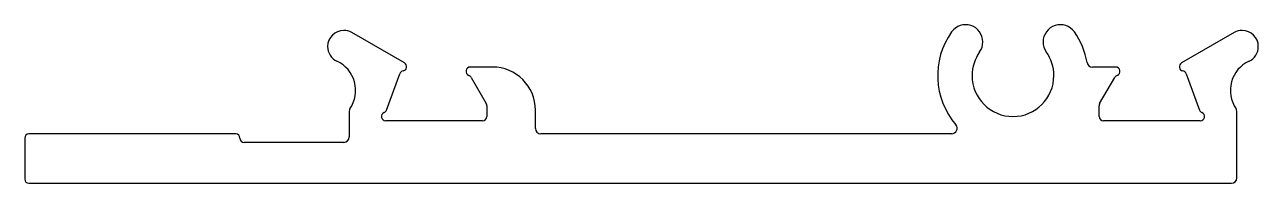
# Model space of a CAD drawing. Header units: inches. Extents: x -27.7 to 29.6, y 0.1 to 7.5.
import ezdxf

# ---------------------------------------------------------------- set-up
doc = ezdxf.new("R2010")
doc.units = ezdxf.units.IN
doc.header["$MEASUREMENT"] = 0
doc.layers.add('BEAD', color=152, linetype='Continuous')

msp = doc.modelspace()

# ---------------------------------------------------------------- linework, layer by layer
at = {"layer": 'BEAD', "color": 7}
for p, q in [((-10.074, 5.714), (-12.518, 7.125)), ((28.478, 7.125), (26.033, 5.714)), ((-10.906, 3.529), (-10.293, 5.213)), ((-5.989, 5.526), (-7.017, 5.526)), ((22.976, 5.526), (21.895, 5.526)), ((26.252, 5.213), (26.865, 3.529)), ((-6.971, 5.045), (-6.27, 3.833)), ((22.23, 3.833), (22.93, 5.045)), ((-12.643, 3.471), (-12.643, 2.28)), ((-6.243, 3.731), (-6.243, 3.226)), ((-3.989, 2.676), (-3.989, 3.526)), ((22.203, 3.226), (22.203, 3.731)), ((28.603, 0.376), (28.603, 3.471)), ((-6.443, 3.026), (-10.943, 3.026)), ((26.903, 3.026), (22.403, 3.026)), ((-17.915, 2.426), (-27.522, 2.426)), ((15.354, 2.426), (-3.739, 2.426)), ((-27.722, 2.226), (-27.722, 0.326)), ((-12.897, 2.026), (-17.522, 2.026)), ((-27.522, 0.126), (28.353, 0.126))]:
    msp.add_line(p, q, dxfattribs=at)
for centre, radius, start, end in [((16.002, 6.691), 0.8, 360, 144.56906), ((20.402, 6.691), 0.8, 35.43094, 180), ((-12.893, 6.476), 0.75, 90, 180), ((-12.893, 6.476), 0.75, 60, 90), ((18.202, 5.126), 3.5, 144.56906, 220.6602), ((18.202, 5.126), 3.5, 9.97549, 35.43094), ((28.853, 6.476), 0.75, 90, 120), ((28.853, 6.476), 0.75, 0, 90), ((-12.893, 6.476), 0.75, 180, 245.02503), ((16.002, 6.691), 0.8, 324.56906, 0), ((20.402, 6.691), 0.8, 180, 215.43094), ((28.853, 6.476), 0.75, 294.97497, 0), ((-13.843, 4.436), 1.5, 325.47318, 65.02503), ((18.202, 5.126), 1.9, 144.56906, 180), ((18.202, 5.126), 1.9, 0, 35.43094), ((29.803, 4.436), 1.5, 114.97497, 214.52682), ((-10.102, 5.144), 0.203, 100.26289, 160), ((-10.174, 5.54), 0.2, 280.26289, 60), ((-7.017, 5.326), 0.2, 90, 251.23746), ((-5.989, 3.526), 2, 360, 90), ((21.895, 5.776), 0.25, 189.97549, 270), ((22.976, 5.326), 0.2, 288.76254, 90), ((26.133, 5.54), 0.2, 120, 259.73711), ((26.061, 5.144), 0.203, 20, 79.73711), ((-7.147, 4.944), 0.203, 30, 71.23746), ((18.202, 5.126), 1.9, 180, 0), ((23.106, 4.944), 0.203, 108.76254, 150), ((-12.44, 3.471), 0.203, 145.47318, 180), ((-11.097, 3.598), 0.203, 292.34716, 340), ((-6.446, 3.731), 0.203, 360, 30), ((22.406, 3.731), 0.203, 150, 180), ((27.056, 3.598), 0.203, 200, 247.65284), ((28.4, 3.471), 0.203, 0, 34.52682), ((-10.943, 3.226), 0.2, 112.34716, 270), ((-6.443, 3.226), 0.2, 270, 0), ((22.403, 3.226), 0.2, 180, 270), ((26.903, 3.226), 0.2, 270, 67.65284), ((-27.522, 2.226), 0.2, 90, 180), ((-17.922, 2.226), 0.2, 0, 88.02348), ((-3.739, 2.676), 0.25, 180, 270), ((15.354, 2.68), 0.254, 270, 40.6602), ((-17.522, 2.226), 0.2, 180, 270), ((-12.897, 2.28), 0.254, 270, 0), ((-27.522, 0.326), 0.2, 180, 270), ((28.353, 0.376), 0.25, 270, 0)]:
    msp.add_arc(centre, radius, start, end, dxfattribs=at)

doc.saveas('drawing.dxf')
